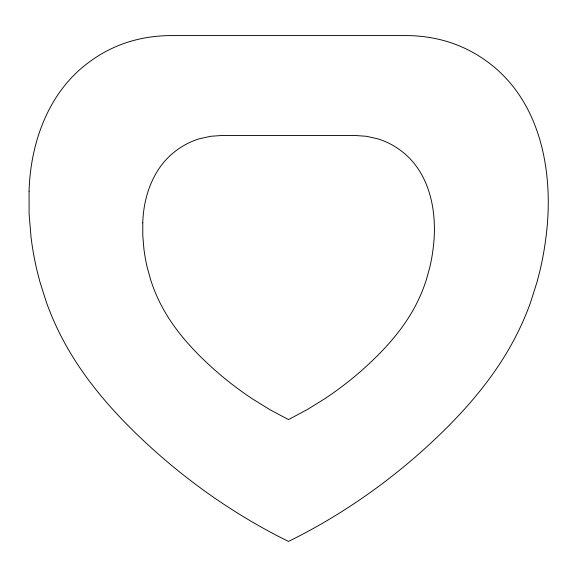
<?xml version="1.0" encoding="UTF-8"?>
<svg xmlns="http://www.w3.org/2000/svg" width="577" height="577" viewBox="0 0 577 577"><rect width="100%" height="100%" fill="white"/><g stroke="black" fill="none" stroke-linecap="round" stroke-linejoin="round"><path stroke-width="0.87" d="M29.066 191.211L29.117 214.154L31.035 237.161A308.385 308.385 0 0 0 37.13 271.039L39.95 281.98L46.578 302.795A284.338 284.338 0 0 0 58.804 331.624C80.419 375.829 113.525 413.219 149.566 446.23A611.49 611.49 0 0 0 214.478 497.929C238.063 514.186 262.787 528.792 288.5 541.414C314.213 528.792 338.937 514.186 362.522 497.929A611.49 611.49 0 0 0 427.427 446.23C463.475 413.226 496.573 375.822 518.196 331.624A284.338 284.338 0 0 0 530.422 302.795L537.05 281.98L539.87 271.039A308.385 308.385 0 0 0 545.965 237.161C554.057 175.365 542.07 103.391 489.657 63.463A132.688 132.688 0 0 0 446.742 41.407C433.688 37.563 420.114 35.666 406.518 35.586L170.482 35.586C156.886 35.666 143.312 37.563 130.258 41.407A132.688 132.688 0 0 0 87.343 63.456C48.057 93.2 30.408 143.298 29.066 191.211M142.771 222.873L142.8 235.762L143.882 248.687A173.223 173.223 0 0 0 147.301 267.714L150.684 279.867A159.995 159.995 0 0 0 159.476 301.742C170.662 324.62 187.359 344.296 205.737 361.721A342.457 342.457 0 0 0 252.575 398.981L270.13 409.814L288.5 419.58L306.87 409.814L324.425 398.981A342.457 342.457 0 0 0 371.256 361.714C389.641 344.296 406.331 324.613 417.517 301.742A159.995 159.995 0 0 0 426.316 279.867L429.699 267.714A173.223 173.223 0 0 0 433.118 248.687C437.662 213.973 430.932 173.547 401.491 151.116A74.534 74.534 0 0 0 377.387 138.725L366.402 136.295L354.79 135.458L222.21 135.458L210.598 136.295L199.613 138.725A74.534 74.534 0 0 0 175.509 151.116C153.446 167.82 143.529 195.964 142.771 222.873"/></g></svg>
